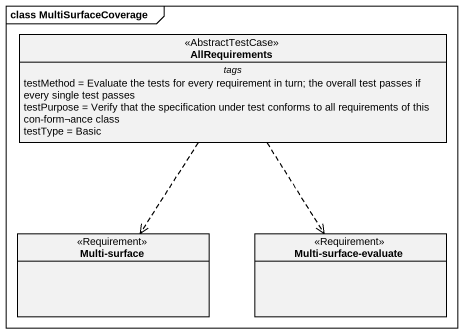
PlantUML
@startuml
mainframe class MultiSurfaceCoverage
hide circle
hide empty members
class AllRequirements <<AbstractTestCase>> {
  -- tags --
  testMethod = Evaluate the tests for every requirement in turn; the overall test passes if every single test passes
  testPurpose = Verify that the specification under test conforms to all requirements of this con-form¬ance class
  testType = Basic
}
class "Multi-surface" as Multi_surface <<Requirement>>
class "Multi-surface-evaluate" as Multi_surface_evaluate <<Requirement>>
AllRequirements ..> Multi_surface
AllRequirements ..> Multi_surface_evaluate
@enduml
